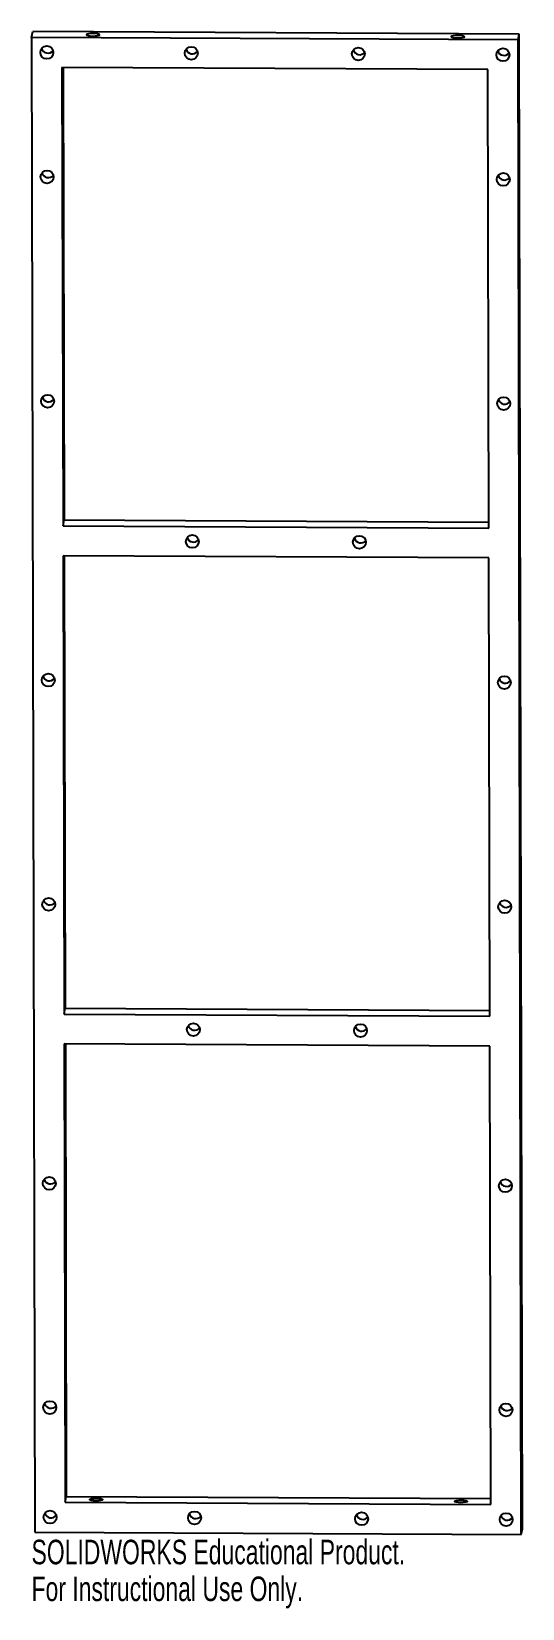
# Model space of a CAD drawing. Header units: millimetres. Extents: x -49 to 48, y -163 to 147.
import ezdxf

# ---------------------------------------------------------------- set-up
doc = ezdxf.new("R2010")
doc.units = ezdxf.units.MM
doc.styles.add('SLDTEXTSTYLE0', font='TXT', dxfattribs={"width": 0.7})

msp = doc.modelspace()

# ---------------------------------------------------------------- linework, layer by layer
at = {"color": 7, "linetype": 'Continuous', "lineweight": 25}
for p, q in [((-48.52, 146.34), (-48.29, 147.48)), ((-48.52, 146.34), (-47.87, -148.13)), ((47.41, 145.83), (-48.52, 146.34)), ((47.64, 146.98), (-48.29, 147.48)), ((47.41, 145.83), (47.64, 146.98)), ((48.29, -147.48), (47.64, 146.98)), ((48.06, -148.63), (47.41, 145.83)), ((-42.51, 140.42), (-42.31, 50.11)), ((41.43, 139.98), (-42.51, 140.42)), ((-42.28, 140.41), (-42.08, 51.26)), ((41.63, 49.67), (41.43, 139.98)), ((-42.31, 50.11), (-42.08, 51.26)), ((-42.31, 50.11), (41.63, 49.67)), ((-42.08, 51.26), (41.62, 50.82)), ((41.64, 43.79), (-42.3, 44.22)), ((-42.3, 44.22), (-42.1, -46.08)), ((-42.07, 44.22), (-41.87, -44.93)), ((41.84, -46.52), (41.64, 43.79)), ((-42.1, -46.08), (-41.87, -44.93)), ((-42.1, -46.08), (41.84, -46.52)), ((-41.87, -44.93), (41.84, -45.37)), ((41.85, -52.41), (-42.09, -51.97)), ((-42.09, -51.97), (-41.89, -142.27)), ((-41.85, -51.97), (-41.66, -141.12)), ((42.05, -142.71), (41.85, -52.41)), ((-41.89, -142.27), (-41.66, -141.12)), ((-41.89, -142.27), (42.05, -142.71)), ((-41.66, -141.12), (42.05, -141.56)), ((-47.87, -148.13), (48.06, -148.63)), ((48.06, -148.63), (48.29, -147.48))]:
    msp.add_line(p, q, dxfattribs=at)
at = {"color": 7, "linetype": 'Continuous', "lineweight": 25, "flags": 128}
for points in [[(-36.46, 146.6), (-35.96, 146.61), (-35.53, 146.67), (-35.23, 146.75), (-35.11, 146.84), (-35.19, 146.94), (-35.46, 147.02), (-35.87, 147.07), (-36.36, 147.1), (-36.86, 147.08), (-37.3, 147.03), (-37.59, 146.95), (-37.71, 146.85), (-37.63, 146.76), (-37.37, 146.68), (-36.96, 146.62), (-36.46, 146.6)], [(35.58, 146.72), (35.08, 146.7), (34.65, 146.65), (34.35, 146.57), (34.23, 146.48), (34.31, 146.38), (34.58, 146.3), (34.99, 146.24), (35.48, 146.22), (35.98, 146.24), (36.42, 146.29), (36.71, 146.37), (36.83, 146.46), (36.75, 146.56), (36.49, 146.64), (36.08, 146.7), (35.58, 146.72)], [(-35.83, -141.98), (-36.32, -141.96), (-36.73, -141.9), (-37, -141.82), (-37.08, -141.72), (-36.96, -141.63), (-36.66, -141.55), (-36.23, -141.5), (-35.73, -141.48), (-35.23, -141.5), (-34.82, -141.56), (-34.56, -141.64), (-34.48, -141.74), (-34.6, -141.83), (-34.89, -141.91), (-35.33, -141.96), (-35.83, -141.98)], [(36.12, -142.35), (35.63, -142.33), (35.22, -142.28), (34.95, -142.19), (34.87, -142.1), (34.99, -142), (35.29, -141.92), (35.72, -141.87), (36.22, -141.86), (36.71, -141.88), (37.12, -141.93), (37.39, -142.02), (37.47, -142.11), (37.35, -142.21), (37.05, -142.28), (36.62, -142.34), (36.12, -142.35)]]:
    msp.add_lwpolyline(points, dxfattribs=at)
at = {"color": 7, "linetype": 'Continuous', "lineweight": 25}
for centre in [(-45.5, 143.37), (-17.02, 143.22), (15.92, 143.06), (44.43, 142.9), (-45.45, 118.83), (44.49, 118.36), (-45.35, 74.66), (44.59, 74.19), (-16.81, 47.03), (16.14, 46.87), (-45.23, 19.7), (44.71, 19.23), (-45.13, -24.47), (44.8, -24.94), (-16.6, -49.16), (16.35, -49.33), (-45.01, -79.44), (44.93, -79.91), (-44.91, -123.61), (45.02, -124.08), (-44.86, -145.2), (-16.38, -145.35), (16.56, -145.52), (45.07, -145.67)]:
    msp.add_circle(centre, 1.28, dxfattribs=at)
for centre, start, end in [((-45.28, 144.55), 196.718, 320.5538), ((-16.8, 144.4), 196.7182, 320.5537), ((16.18, 144.23), 196.7182, 320.5537), ((44.65, 144.08), 196.718, 320.5538), ((-45.22, 120.01), 196.7182, 320.5537), ((44.71, 119.54), 196.7182, 320.5537), ((-45.13, 75.84), 196.7182, 320.5537), ((44.81, 75.38), 196.7182, 320.5537), ((-16.59, 48.21), 196.7182, 320.5537), ((16.39, 48.04), 196.7182, 320.5537), ((-45.01, 20.88), 196.7182, 320.5537), ((44.93, 20.41), 196.7182, 320.5537), ((-44.91, -23.29), 196.7182, 320.5537), ((45.02, -23.76), 196.7182, 320.5537), ((-16.38, -47.98), 196.7182, 320.5537), ((16.6, -48.15), 196.7182, 320.5537), ((-44.79, -78.26), 196.7182, 320.5537), ((45.15, -78.73), 196.7182, 320.5537), ((-44.69, -122.43), 196.7182, 320.5537), ((45.24, -122.9), 196.7182, 320.5537), ((-44.64, -144.02), 196.718, 320.5538), ((-16.16, -144.17), 196.7182, 320.5537), ((16.81, -144.34), 196.7182, 320.5537), ((45.29, -144.49), 196.718, 320.5538)]:
    msp.add_arc(centre, 1.31, start, end, dxfattribs=at)

# ---------------------------------------------------------------- texts
at = {"color": 7, "linetype": 'Continuous', "char_height": 4.8336, "attachment_point": 1, "style": 'SLDTEXTSTYLE0'}
for s, insert in [('SOLIDWORKS Educational Product.', (-48.52, -149.65)), ('For Instructional Use Only.', (-48.52, -156.9))]:
    msp.add_mtext(s, dxfattribs=dict(at, insert=insert))

doc.saveas('drawing.dxf')
